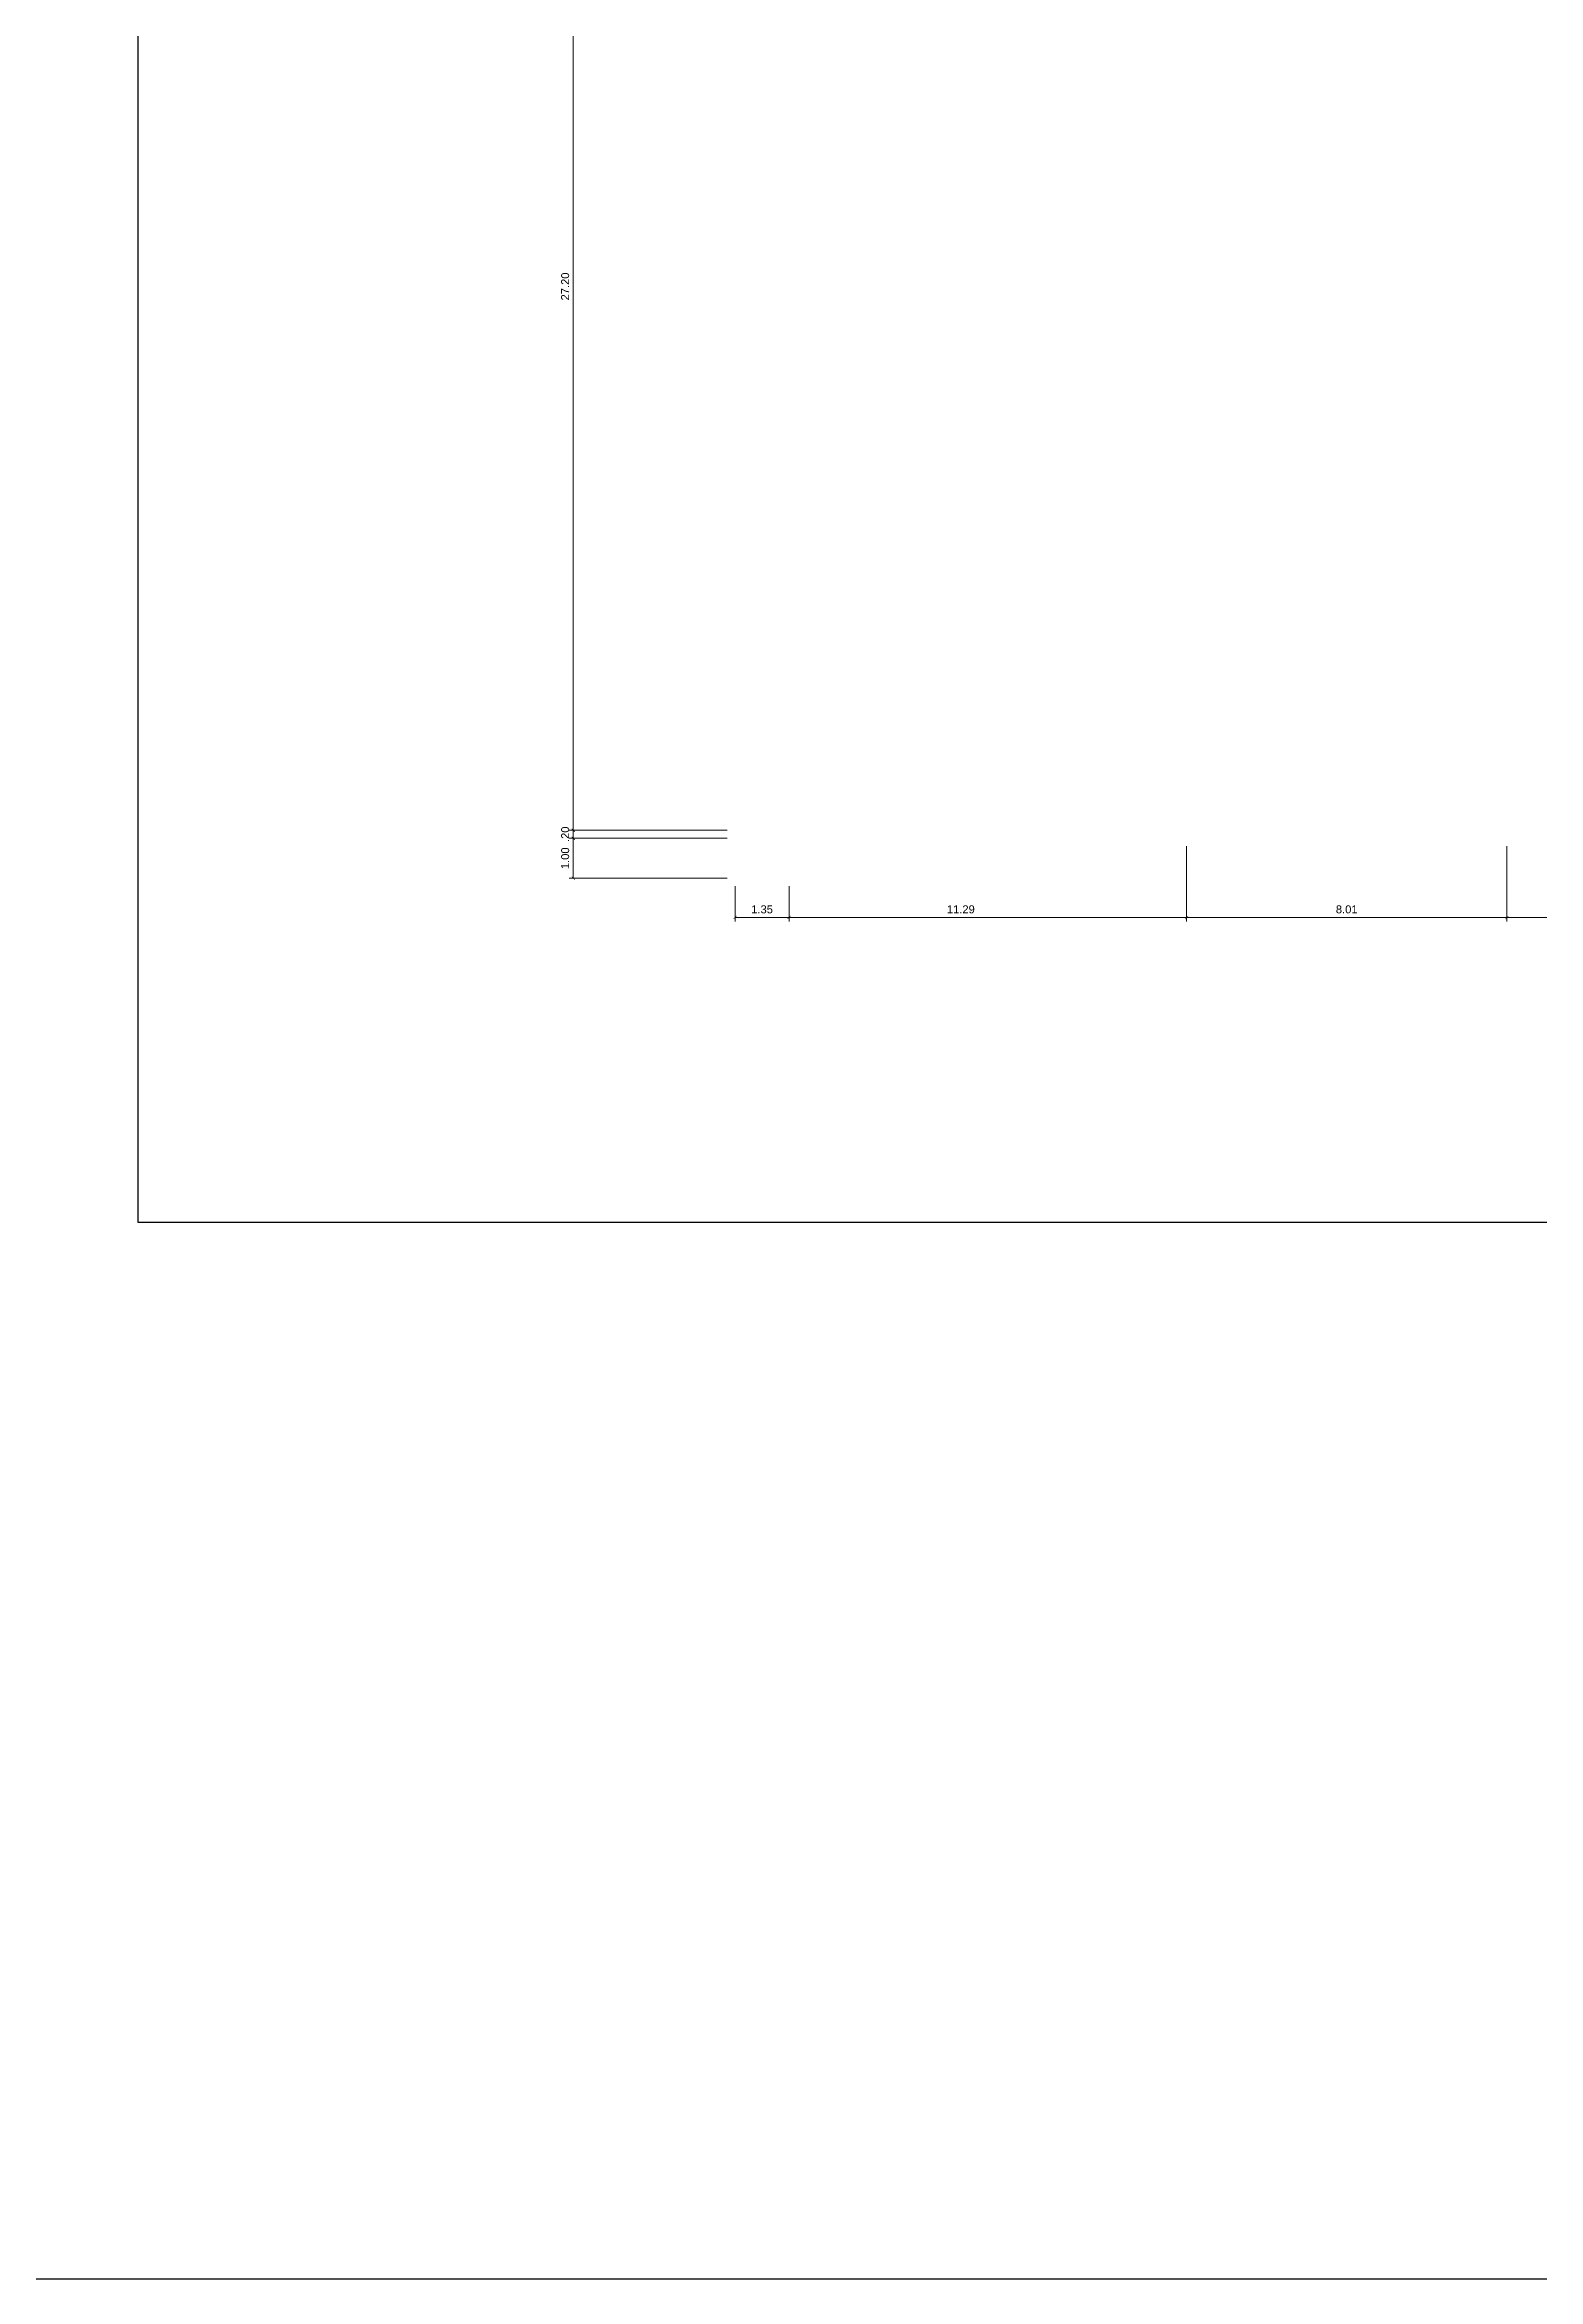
# Model space of a CAD drawing. Header units: metres. Extents: x 2394 to 3264, y 364 to 634.
# Drawn here: x 2489.7 to 2527.1, y 363.8 to 419.7 of the extents above; entities that cross this region are included whole.
import ezdxf

# ---------------------------------------------------------------- set-up
doc = ezdxf.new("R2010")
doc.units = ezdxf.units.M
doc.header["$LTSCALE"] = 5
doc.header["$MEASUREMENT"] = 0
doc.layers.add('2prancha', color=4, linetype='Continuous', lineweight=18)
doc.layers.add('COTA 1 100', color=2, linetype='Continuous')
doc.styles.add('Luana', font='arial.ttf')
doc.dimstyles.new('arial100', dxfattribs={"dimtxt": 0.2, "dimasz": 0.08, "dimexe": 0.1, "dimexo": 0.2, "dimgap": 0.1, "dimtad": 1, "dimzin": 4, "dimdsep": 46, "dimtxsty": 'Luana', "dimblk": 'ARCHTICK', "dimcen": 0, "dimclrd": 7, "dimclre": 7, "dimclrt": 256, "dimadec": 0, "dimazin": 0, "dimtfac": 1, "dimtix": 1, "dimtmove": 0, "dimatfit": 3, "dimldrblk": 'CLOSEDBLANK', "dimfxl": 0, "dimlwd": 5, "dimlwe": 5, "dimarcsym": 0})

# ---------------------------------------------------------------- blocks, each defined once
blk = doc.blocks.new('_ArchTick')
at = {"color": 0, "linetype": 'ByBlock', "const_width": 0.15}
blk.add_lwpolyline([(-0.5, -0.5), (0.5, 0.5)], dxfattribs=at)
blk = doc.blocks.new('*D40')
at = {"layer": 'COTA 1 100', "color": 7, "lineweight": 5}
for p, q in [((2506.797, 427.235), (2502.851, 427.235)), ((2502.951, 427.235), (2502.951, 400.035)), ((2506.797, 400.035), (2502.851, 400.035))]:
    blk.add_line(p, q, dxfattribs=at)
at = {"layer": 'Defpoints', "color": 0}
for p in [(2506.997, 427.235), (2502.951, 400.035), (2506.997, 400.035)]:
    blk.add_point(p, dxfattribs=at)
at = {"layer": 'COTA 1 100', "color": 7, "lineweight": 5, "xscale": 0.08, "yscale": 0.08, "zscale": 0.08}
for p, rotation in [((2502.951, 427.235), 90), ((2502.951, 400.035), 270)]:
    blk.add_blockref('_ArchTick', p, dxfattribs=dict(at, rotation=rotation))
at = {"layer": 'COTA 1 100', "insert": (2502.749, 413.635), "char_height": 0.2, "attachment_point": 5, "rotation": 90, "style": 'Luana'}
blk.add_mtext('27.20', dxfattribs=at)
blk = doc.blocks.new('_ClosedBlank')
at = {"layer": '2prancha', "color": 0, "lineweight": -2}
for p, q in [((-1, 0.17), (0, 0)), ((-1, 0.17), (-1, -0.17)), ((0, 0), (-1, -0.17))]:
    blk.add_line(p, q, dxfattribs=at)
blk = doc.blocks.new('*D41')
at = {"layer": 'COTA 1 100', "color": 7, "lineweight": 5}
for p, q in [((2506.797, 400.035), (2502.851, 400.035)), ((2506.797, 399.835), (2502.851, 399.835)), ((2502.951, 400.035), (2502.951, 400.115)), ((2502.951, 400.035), (2502.951, 399.835)), ((2502.951, 399.835), (2502.951, 399.755))]:
    blk.add_line(p, q, dxfattribs=at)
at = {"layer": 'Defpoints', "color": 0}
for p in [(2502.951, 399.835), (2506.997, 400.035), (2506.997, 399.835)]:
    blk.add_point(p, dxfattribs=at)
at = {"layer": 'COTA 1 100', "color": 7, "lineweight": 5, "xscale": 0.08, "yscale": 0.08, "zscale": 0.08}
for p, rotation in [((2502.951, 400.035), 270), ((2502.951, 399.835), 90)]:
    blk.add_blockref('_ArchTick', p, dxfattribs=dict(at, rotation=rotation))
at = {"layer": 'COTA 1 100', "insert": (2502.749, 399.935), "char_height": 0.2, "attachment_point": 5, "rotation": 90, "style": 'Luana'}
blk.add_mtext('.20', dxfattribs=at)
blk = doc.blocks.new('*D42')
at = {"layer": 'COTA 1 100', "color": 7, "lineweight": 5}
for p, q in [((2506.797, 399.835), (2502.851, 399.835)), ((2502.951, 399.835), (2502.951, 398.835)), ((2506.797, 398.835), (2502.851, 398.835))]:
    blk.add_line(p, q, dxfattribs=at)
at = {"layer": 'Defpoints', "color": 0}
for p in [(2506.997, 399.835), (2502.951, 398.835), (2506.997, 398.835)]:
    blk.add_point(p, dxfattribs=at)
at = {"layer": 'COTA 1 100', "color": 7, "lineweight": 5, "xscale": 0.08, "yscale": 0.08, "zscale": 0.08}
for p, rotation in [((2502.951, 399.835), 90), ((2502.951, 398.835), 270)]:
    blk.add_blockref('_ArchTick', p, dxfattribs=dict(at, rotation=rotation))
at = {"layer": 'COTA 1 100', "insert": (2502.749, 399.335), "char_height": 0.2, "attachment_point": 5, "rotation": 90, "style": 'Luana'}
blk.add_mtext('1.00', dxfattribs=at)
blk = doc.blocks.new('*D43')
at = {"layer": 'COTA 1 100', "color": 7, "lineweight": 5}
for p, q in [((2506.997, 398.635), (2506.997, 397.754)), ((2508.347, 398.635), (2508.347, 397.754)), ((2508.347, 397.854), (2506.997, 397.854))]:
    blk.add_line(p, q, dxfattribs=at)
at = {"layer": 'Defpoints', "color": 0}
for p in [(2506.997, 398.835), (2508.347, 398.835), (2506.997, 397.854)]:
    blk.add_point(p, dxfattribs=at)
at = {"layer": 'COTA 1 100', "color": 7, "lineweight": 5, "xscale": 0.08, "yscale": 0.08, "zscale": 0.08, "rotation": 180}
blk.add_blockref('_ArchTick', (2506.997, 397.854), dxfattribs=at)
at = {"layer": 'COTA 1 100', "color": 7, "lineweight": 5, "xscale": 0.08, "yscale": 0.08, "zscale": 0.08}
blk.add_blockref('_ArchTick', (2508.347, 397.854), dxfattribs=at)
at = {"layer": 'COTA 1 100', "insert": (2507.672, 398.056), "char_height": 0.2, "attachment_point": 5, "style": 'Luana'}
blk.add_mtext('1.35', dxfattribs=at)
blk = doc.blocks.new('*D44')
at = {"layer": 'COTA 1 100', "color": 7, "lineweight": 5}
for p, q in [((2518.287, 399.635), (2518.287, 397.754)), ((2506.997, 398.635), (2506.997, 397.754)), ((2506.997, 397.854), (2518.287, 397.854))]:
    blk.add_line(p, q, dxfattribs=at)
at = {"layer": 'Defpoints', "color": 0}
for p in [(2518.287, 399.835), (2506.997, 398.835), (2518.287, 397.854)]:
    blk.add_point(p, dxfattribs=at)
at = {"layer": 'COTA 1 100', "color": 7, "lineweight": 5, "xscale": 0.08, "yscale": 0.08, "zscale": 0.08, "rotation": 180}
blk.add_blockref('_ArchTick', (2506.997, 397.854), dxfattribs=at)
at = {"layer": 'COTA 1 100', "color": 7, "lineweight": 5, "xscale": 0.08, "yscale": 0.08, "zscale": 0.08}
blk.add_blockref('_ArchTick', (2518.287, 397.854), dxfattribs=at)
at = {"layer": 'COTA 1 100', "insert": (2512.642, 398.056), "char_height": 0.2, "attachment_point": 5, "style": 'Luana'}
blk.add_mtext('11.29', dxfattribs=at)
blk = doc.blocks.new('*D45')
at = {"layer": 'COTA 1 100', "color": 7, "lineweight": 5}
for p, q in [((2518.287, 399.635), (2518.287, 397.754)), ((2526.297, 399.635), (2526.297, 397.754)), ((2518.287, 397.854), (2526.297, 397.854))]:
    blk.add_line(p, q, dxfattribs=at)
at = {"layer": 'Defpoints', "color": 0}
for p in [(2518.287, 399.835), (2526.297, 399.835), (2526.297, 397.854)]:
    blk.add_point(p, dxfattribs=at)
at = {"layer": 'COTA 1 100', "color": 7, "lineweight": 5, "xscale": 0.08, "yscale": 0.08, "zscale": 0.08, "rotation": 180}
blk.add_blockref('_ArchTick', (2518.287, 397.854), dxfattribs=at)
at = {"layer": 'COTA 1 100', "color": 7, "lineweight": 5, "xscale": 0.08, "yscale": 0.08, "zscale": 0.08}
blk.add_blockref('_ArchTick', (2526.297, 397.854), dxfattribs=at)
at = {"layer": 'COTA 1 100', "insert": (2522.292, 398.056), "char_height": 0.2, "attachment_point": 5, "style": 'Luana'}
blk.add_mtext('8.01', dxfattribs=at)
blk = doc.blocks.new('*D46')
at = {"layer": 'COTA 1 100', "color": 7, "lineweight": 5}
for p, q in [((2526.297, 399.635), (2526.297, 397.754)), ((2536.647, 398.054), (2536.647, 397.954)), ((2526.297, 397.854), (2536.647, 397.854))]:
    blk.add_line(p, q, dxfattribs=at)
at = {"layer": 'Defpoints', "color": 0}
for p in [(2526.297, 399.835), (2536.647, 397.854), (2536.647, 397.854)]:
    blk.add_point(p, dxfattribs=at)
at = {"layer": 'COTA 1 100', "color": 7, "lineweight": 5, "xscale": 0.08, "yscale": 0.08, "zscale": 0.08, "rotation": 180}
blk.add_blockref('_ArchTick', (2526.297, 397.854), dxfattribs=at)
at = {"layer": 'COTA 1 100', "color": 7, "lineweight": 5, "xscale": 0.08, "yscale": 0.08, "zscale": 0.08}
blk.add_blockref('_ArchTick', (2536.647, 397.854), dxfattribs=at)
at = {"layer": 'COTA 1 100', "insert": (2531.472, 398.056), "char_height": 0.2, "attachment_point": 5, "style": 'Luana'}
blk.add_mtext('10.35', dxfattribs=at)

msp = doc.modelspace()

# ---------------------------------------------------------------- linework, layer by layer
for points in [[(2438.64, 505.664), (2602.564, 505.664), (2602.564, 363.795), (2438.64, 363.795)], [(2569.337, 390.226), (2492.073, 390.226), (2492.073, 473.852), (2569.337, 473.852)]]:
    msp.add_lwpolyline(points, close=True)

# ---------------------------------------------------------------- dimensions: what is measured, and where the dimension line sits
at = {"layer": 'COTA 1 100'}
for base, p1, p2, picture, middle in [((2502.951, 400.035), (2506.997, 427.235), (2506.997, 400.035), '*D40', (2502.749, 413.635)), ((2502.951, 399.835), (2506.997, 400.035), (2506.997, 399.835), '*D41', (2502.749, 399.935)), ((2502.951, 398.835), (2506.997, 399.835), (2506.997, 398.835), '*D42', (2502.749, 399.335))]:
    dim = msp.add_linear_dim(base=base, p1=p1, p2=p2, angle=90, dimstyle='arial100', override={"dimtmove": 1}, dxfattribs=at)
    dim.commit()
    dim.dimension.update_dxf_attribs({"geometry": picture, "text_midpoint": middle})
for base, p1, p2, picture, middle in [((2518.287, 397.854), (2506.997, 398.835), (2518.287, 399.835), '*D44', (2512.642, 398.056)), ((2526.297, 397.854), (2518.287, 399.835), (2526.297, 399.835), '*D45', (2522.292, 398.056)), ((2536.647, 397.854), (2526.297, 399.835), (2536.647, 397.854), '*D46', (2531.472, 398.056))]:
    dim = msp.add_linear_dim(base=base, p1=p1, p2=p2, dimstyle='arial100', override={"dimtmove": 1}, dxfattribs=at)
    dim.commit()
    dim.dimension.update_dxf_attribs({"geometry": picture, "text_midpoint": middle})
dim = msp.add_linear_dim(base=(2506.997, 397.854), p1=(2508.347, 398.835), p2=(2506.997, 398.835), dimstyle='arial100', dxfattribs=at)
dim.commit()
dim.dimension.update_dxf_attribs({"geometry": '*D43', "text_midpoint": (2507.672, 398.056)})

doc.saveas('drawing.dxf')
